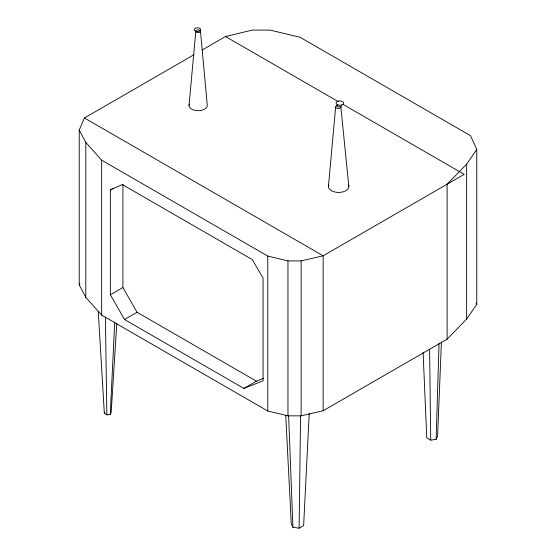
<?xml version="1.0" encoding="UTF-8"?>
<svg xmlns="http://www.w3.org/2000/svg" width="556" height="556" viewBox="0 0 556 556"><rect width="100%" height="100%" fill="white"/><g stroke="black" fill="none" stroke-linecap="round" stroke-linejoin="round"><path stroke-width="0.83" d="M285.749 415.429L291.261 523.669L292.915 527.241L299.114 528.2L300.56 415.881M423.095 352.365L426.765 437.864L430.726 440.15L436.133 439.309L439.052 343.26M441.422 342.072L437.586 436.189L436.133 439.309M98.259 311.443L104.34 413.421L106.849 414.866L110.276 414.338L114.724 322.084M309.233 413.205L303.645 525.58L299.114 528.2M116.767 323.55L111.193 412.357L110.276 414.338M328.422 186.531L335.671 106.933M189.026 105.431L195.823 31.254A3.225 1.863 0 0 1 194.635 28.731A3.225 1.863 0 0 1 199.041 28.05A3.225 1.863 0 0 1 200.216 30.594L199.708 30.976A3.225 1.863 0 0 1 196.588 31.463L195.9 31.602A2.342 1.348 0 0 0 198.77 32.561A2.342 1.348 0 0 0 200.424 30.907L200.188 30.58A2.342 1.348 0 0 0 197.554 29.948A2.342 1.348 0 0 0 195.823 31.254M341.328 105.286A2.217 1.279 0 0 1 340.752 106.523L340.293 106.724A2.217 1.279 0 0 1 337.04 105.946L336.964 105.612A2.217 1.279 0 0 1 337.263 104.973M202.245 49.957L225.507 36.529L252.417 30.087L270.028 30.087L300.087 37.28L470.515 135.678L476.763 149.446L476.763 304.389L466.637 319.068L447.107 339.174L323.147 410.738L301.137 415.846L287.966 415.846L267.756 411.016L101.658 315.12L85.805 297.349L79.237 284.936L79.237 129.993L84.429 117.976L193.988 54.724M79.237 284.936L79.89 283.435M104.34 413.421L104.952 412.1M447.107 339.174L447.107 184.231L466.637 164.124L476.763 149.446M110.366 189.888L122.299 184.536L252.306 259.589L263.071 278.049L263.071 380.832L243.889 388.429L124.53 319.519L110.366 294.791L110.366 189.888L113.32 188.185M110.366 294.791L122.911 287.549L122.911 184.383M124.53 319.519L137.075 312.277L256.427 381.187L263.627 378.337M243.889 388.429L256.427 381.187M79.237 129.993L85.805 142.405L101.658 160.177L267.756 256.073L287.966 260.903L301.137 260.903L323.147 255.795L464.225 174.348L342.837 104.264M225.507 36.529L338.319 101.658M84.429 117.976L323.147 255.795L323.147 410.738M122.911 287.549L137.075 312.277M476.068 302.86L476.763 304.389M340.842 106.933L348.848 186.531M200.501 31.254L207.298 105.431A9.139 5.275 0 0 1 196.97 110.665A9.139 5.275 0 0 1 189.332 104.069M288.613 415.686L292.915 527.241M105.397 316.969L106.849 414.866M429.6 349.279L430.726 440.15M466.637 164.124L466.637 319.068M301.137 260.903L301.137 415.846M287.966 260.903L287.966 415.846M267.756 256.073L267.756 411.016M101.658 160.177L101.658 315.12M85.805 142.405L85.805 297.349M348.501 185.009A10.216 5.894 0 0 1 338.632 192.432A10.216 5.894 0 0 1 328.77 185.009M340.752 106.543A2.585 1.494 0 0 1 339.139 108.337A2.585 1.494 0 0 1 335.907 107.565A2.585 1.494 0 0 1 336.964 105.64M337.951 104.973A3.76 2.175 0 0 0 343.594 103.096A3.76 2.175 0 0 0 337.951 101.213A3.76 2.175 0 0 0 337.951 104.973"/></g></svg>
